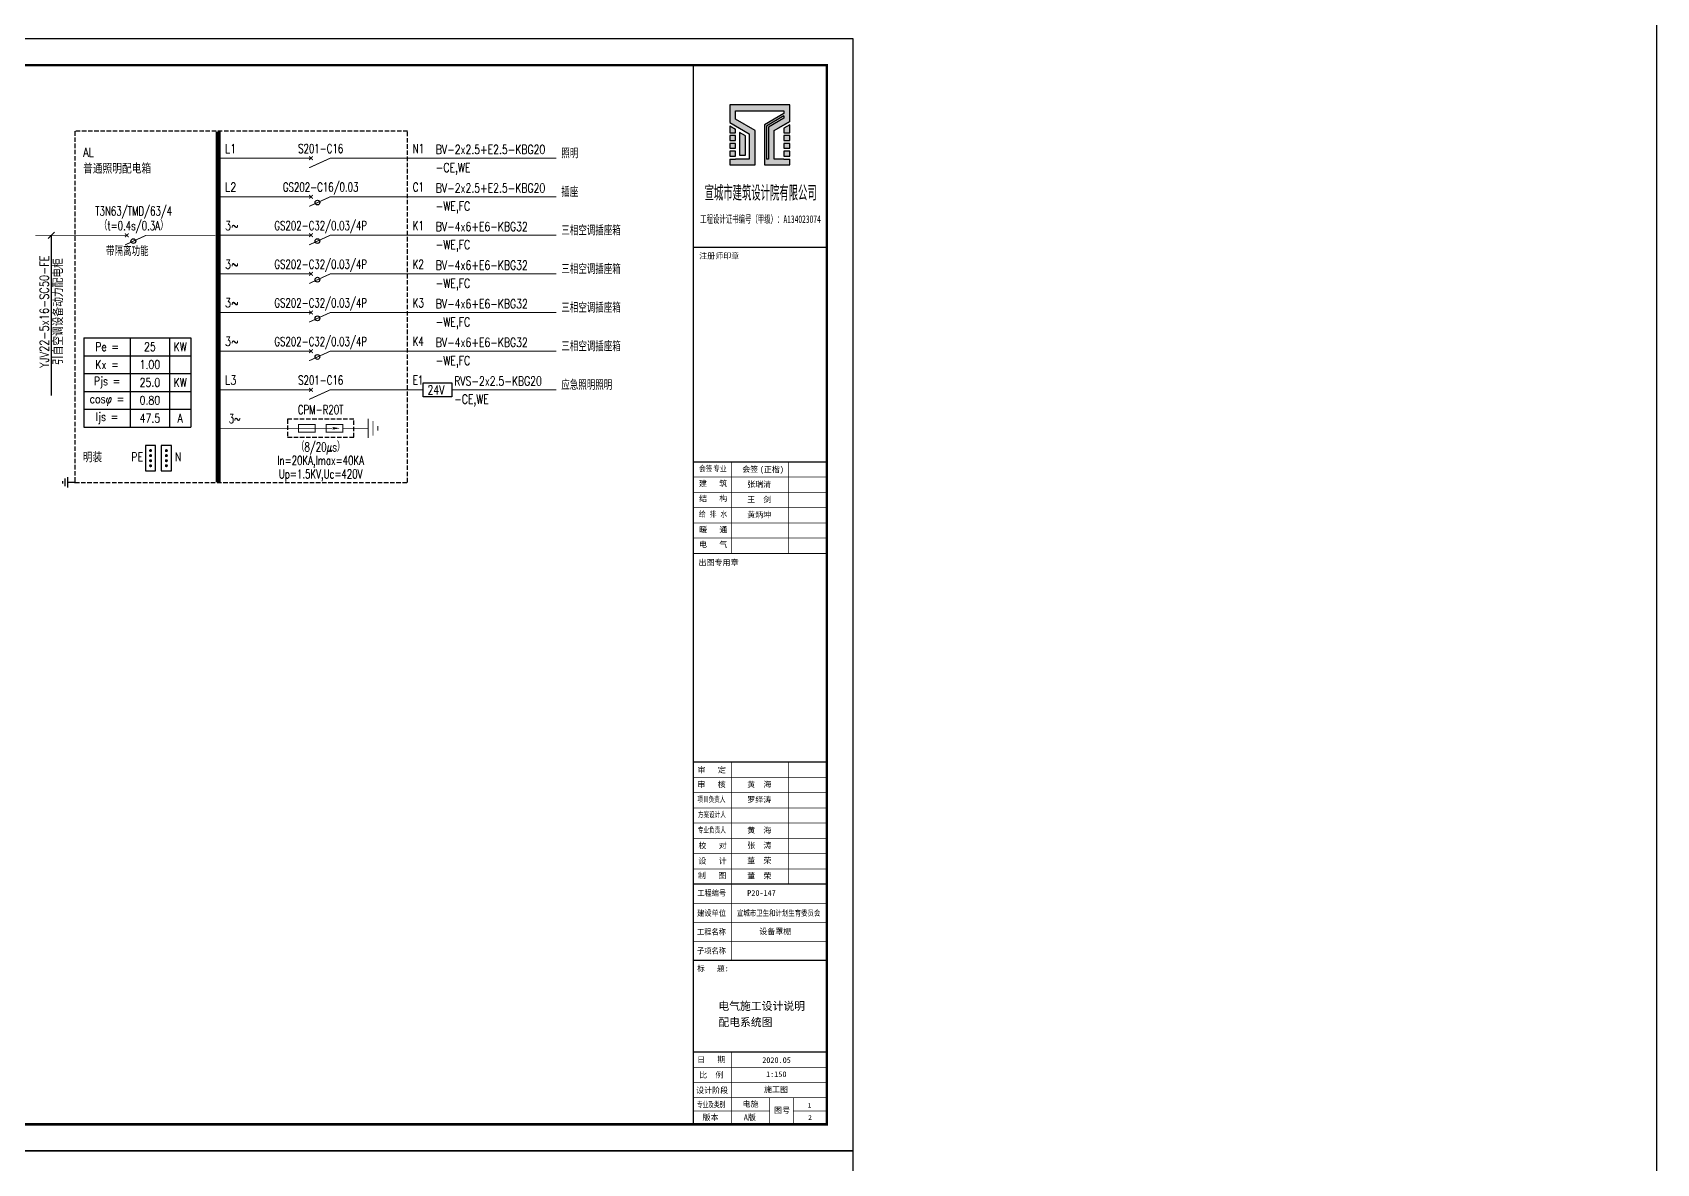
# Model space of a CAD drawing. Extents: x 696723 to 884653, y 341097 to 591307.
# Drawn here: x 792666 to 884653, y 443488 to 507552 of the extents above; entities that cross this region are included whole.
import ezdxf
from ezdxf.enums import TextEntityAlignment as Align

# ---------------------------------------------------------------- set-up
doc = ezdxf.new("R2010")
doc.units = 0
doc.header["$LTSCALE"] = 1000
doc.linetypes.add('DASH', pattern=[0.35, 0.25, -0.1])
doc.layers.get('0').update_dxf_attribs({"linetype": 'CONTINUOUS'})
for name, color, linetype in [('BZ_标准图框', 7, 'CONTINUOUS'), ('DOTLN', 2, 'CONTINUOUS'), ('E-BZ', 4, 'CONTINUOUS'), ('E-PT', 1, 'CONTINUOUS'), ('E-SB', 3, 'CONTINUOUS'), ('EQUIP-普通', 1, 'CONTINUOUS'), ('EQUIP-母线', 6, 'CONTINUOUS'), ('EQUIP-设备', 3, 'CONTINUOUS'), ('PUB_TEXT', 7, 'CONTINUOUS'), ('TK(图框线)', 45, 'CONTINUOUS')]:
    doc.layers.add(name, color=color, linetype=linetype)
doc.styles.add('-宋体', font='', dxfattribs={"width": 0.8})
doc.styles.add('_TEL_DIM', font='SIMPLEX', dxfattribs={"width": 0.8, "height": 3.5, "bigfont": 'HZTXT'})
doc.styles.add('HT', font='simhei.ttf')
doc.styles.get('-宋体').set_extended_font_data('SimSun')

# ---------------------------------------------------------------- blocks, each defined once
blk = doc.blocks.new('*T89')
at = {"layer": 'E-BZ', "color": 0, "linetype": 'ByBlock', "lineweight": -2}
for p, q in [((0, 0), (6064, 0)), ((0, 0), (0, -5053)), ((2627, 0), (2627, -5053)), ((4851, 0), (4851, -5053)), ((6064, 0), (6064, -5053)), ((0, -1011), (6064, -1011)), ((0, -2022), (6064, -2022)), ((0, -3032), (6064, -3032)), ((0, -4042), (6064, -4042)), ((0, -5053), (6064, -5053))]:
    blk.add_line(p, q, dxfattribs=at)
at = {"layer": 'E-BZ', "color": 130, "char_height": 485.1, "attachment_point": 5, "style": '_TEL_DIM'}
for s, insert, width in [('{\\C256;Pe =}', (1314, -505), 2625.47), ('{\\C256;25', (3739, -505), 2221.44), ('{\\C256;Kx =}', (1314, -1516), 2625.47), ('{\\C256;1.00', (3739, -1516), 2221.44), ('{\\C256;Pjs =}', (1314, -2527), 2625.47), ('{\\C5;25.0}', (3739, -2527), 2221.44), ('{\\C256;cos\\Fsimplex,@00hztxt|c161;φ \\Fsimplex,@00hztxt|c134;=}', (1314, -3537), 2625.47), ('{\\C256;Ijs =}', (1314, -4548), 2625.47), ('{\\C5;47.5', (3739, -4548), 2221.44)]:
    blk.add_mtext(s, dxfattribs=dict(at, insert=insert, width=width))
at = {"layer": 'E-BZ', "color": 0, "char_height": 485.1, "attachment_point": 5, "style": '_TEL_DIM'}
for s, insert, width in [('{\\C256;KW}', (5457, -505), 1211.02), ('{\\C256;KW}', (5457, -2527), 1211.02), ('{\\C256;0.80', (3739, -3537), 2221.44), ('{\\C256;A}', (5457, -4548), 1211.02)]:
    blk.add_mtext(s, dxfattribs=dict(at, insert=insert, width=width))
at = {"layer": 'E-BZ', "color": 0, "char_height": 2.47, "width": 1211.02, "attachment_point": 5}
for insert in [(5457, -1516), (5457, -3537)]:
    blk.add_mtext('{\\fￋￎￌ￥|b0|i0|c134;\\C7;', dxfattribs=dict(at, insert=insert))
blk = doc.blocks.new('$element$00000497')
at = {"const_width": 0.0233}
for points in [[(0, 0), (0, -0.25)], [(0, -1), (0, -0.75), (-0.25, -0.2)], [(-0.047, -0.297), (0.047, -0.203)], [(-0.047, -0.203), (0.047, -0.297)]]:
    blk.add_lwpolyline(points, dxfattribs=at)
at = {"flags": 9}
blk.add_attdef('S', (0, 0), '', height=0.00000667, dxfattribs=at)
blk = doc.blocks.new('$element$00000595')
at = {"const_width": 0.0233}
for points in [[(0, 0), (0, -0.25)], [(-0.25, -0.2), (0, -0.75), (0, -1)], [(-0.047, -0.203), (0.047, -0.297)], [(0.047, -0.203), (-0.047, -0.297)]]:
    blk.add_lwpolyline(points, dxfattribs=at)
blk.add_circle((-0.151, -0.417), 0.0615)
at = {"flags": 9}
blk.add_attdef('S', (0, 0), '', height=0.00000667, dxfattribs=at)
blk = doc.blocks.new('$equip$00001310')
for points in [[(0, 0), (0, -0.375)], [(-0.25, -0.375), (0.25, -0.375)], [(-0.188, -0.5), (0.188, -0.5)], [(-0.062, -0.625), (0.062, -0.625)]]:
    blk.add_lwpolyline(points)
blk.add_point((0, 0))
at = {"flags": 9}
blk.add_attdef('A', (0, 0), '', height=0.00002, dxfattribs=at)
blk = doc.blocks.new('JDDZ')
for p, q in [((217233, 275098), (217233, 274098)), ((217633, 275098), (217233, 275098)), ((217633, 274098), (217633, 275098)), ((217859, 275098), (217859, 274098)), ((218259, 275098), (217859, 275098)), ((218259, 274098), (218259, 275098)), ((217233, 274098), (217633, 274098)), ((217859, 274098), (218259, 274098))]:
    blk.add_line(p, q)
at = {"const_width": 60}
for points in [[(217403, 274898, 1), (217463, 274898, 1)], [(217403, 274698, 1), (217463, 274698, 1)], [(218029, 274898, 1), (218089, 274898, 1)], [(218029, 274698, 1), (218089, 274698, 1)], [(217403, 274498, 1), (217463, 274498, 1)], [(217403, 274298, 1), (217463, 274298, 1)], [(218029, 274498, 1), (218089, 274498, 1)], [(218029, 274298, 1), (218089, 274298, 1)]]:
    blk.add_lwpolyline(points, format="xyb", close=True, dxfattribs=at)
at = {"style": '_TEL_DIM', "width": 0.8}
for s, p in [('PE', (216662, 274473)), ('N', (218398, 274473))]:
    blk.add_text(s, height=350, dxfattribs=at).set_placement(p)
blk = doc.blocks.new('$element$00000582')
at = {"const_width": 0.0233}
for points in [[(0, 0), (0, -1)], [(-0.1, -0.283), (0.1, -0.283), (0.1, -0.717), (-0.1, -0.717), (-0.1, -0.283)]]:
    blk.add_lwpolyline(points, dxfattribs=at)
at = {"flags": 9}
blk.add_attdef('S', (0, 0), '', height=0.00000667, dxfattribs=at)
blk = doc.blocks.new('$element$00000532')
at = {"const_width": 0.0233}
for points in [[(0, 0), (0, -0.283)], [(-0.1, -0.283), (0.1, -0.283), (0.1, -0.717), (-0.1, -0.717), (-0.1, -0.283)], [(0, -1), (0, -0.567)]]:
    blk.add_lwpolyline(points, dxfattribs=at)
for points in [[(-0.033, -0.55), (0.033, -0.55), (0, -0.35), (0.033, -0.55)], [(0.033, -0.55), (0, -0.35), (-0.033, -0.55), (0.033, -0.55)], [(0, -0.367), (-0.033, -0.567), (0.033, -0.567), (0, -0.367)]]:
    blk.add_solid(points)
at = {"flags": 9}
blk.add_attdef('S', (0, 0), '', height=0.00000667, dxfattribs=at)
blk = doc.blocks.new('$element$00000638')
at = {"const_width": 0.0233}
for points in [[(0, 0), (0, -0.375)], [(-0.25, -0.375), (0.25, -0.375)], [(-0.188, -0.5), (0.187, -0.5)], [(-0.063, -0.625), (0.062, -0.625)]]:
    blk.add_lwpolyline(points, dxfattribs=at)
at = {"flags": 9}
blk.add_attdef('S', (0, 0), '', height=0.00000667, dxfattribs=at)

msp = doc.modelspace()

# ---------------------------------------------------------------- hatches: boundary and pattern name
h = msp.add_hatch(color=1)
h.paths.add_polyline_path([(835562.8, 503454.9), (832159.5, 503454.9), (832159.5, 502455), (833265.4, 501816.5), (833265.4, 500383.4), (832491.3, 500383.4), (832159.5, 500383.4), (832159.5, 500051.6), (833597.2, 500051.6), (833597.2, 502008.1), (832491.3, 502646.6), (832491.3, 503123.1), (835231, 503123.1), (835231, 502957.3), (834125.1, 502318.8), (834125.1, 500051.6), (835562.8, 500051.6), (835562.8, 500383.4), (835231, 500383.4), (834678.1, 500383.4), (834678.1, 501999.5), (835562.8, 502510.3)])
h.paths.add_polyline_path([(835231, 502701.9), (834346.3, 502191.1), (834346.3, 500383.4), (834235.7, 500383.4), (834235.7, 502254.9), (835231, 502829.6)], flags=16)
h = msp.add_hatch(color=1)
h.paths.add_polyline_path([(835562.8, 502318.8), (835231, 502127.2), (835231, 501876.4), (835562.8, 501876.4)])
h.paths.add_polyline_path([(835231, 501710.5), (835231, 501434), (835562.8, 501434), (835562.8, 501710.5)])
h.paths.add_polyline_path([(835231, 501268.1), (835231, 500991.6), (835562.8, 500991.6), (835562.8, 501268.1)])
h.paths.add_polyline_path([(835562.8, 500549.3), (835562.8, 500825.8), (835231, 500825.8), (835231, 500549.3)])
h.paths.add_polyline_path([(833044.2, 501688.8), (832712.5, 501880.4), (832712.5, 500604.6), (833044.2, 500604.6)])
h.paths.add_polyline_path([(832159.5, 502263.5), (832159.5, 501876.4), (832491.3, 501876.4), (832491.3, 502071.9)])
h.paths.add_polyline_path([(832159.5, 501710.5), (832159.5, 501434), (832491.3, 501434), (832491.3, 501710.5)])
h.paths.add_polyline_path([(832491.3, 500991.6), (832491.3, 501268.1), (832159.5, 501268.1), (832159.5, 500991.6)])
h.paths.add_polyline_path([(832491.3, 500825.8), (832159.5, 500825.8), (832159.5, 500549.3), (832491.3, 500549.3)])

# ---------------------------------------------------------------- linework, layer by layer
for points in [[(834678.1, 500383.4), (834678.1, 501999.5), (835562.8, 502510.3), (835562.8, 503454.9), (832159.5, 503454.9), (832159.5, 502455), (833265.4, 501816.5), (833265.4, 500383.4), (832491.3, 500383.4)], [(832159.5, 500383.4), (832159.5, 500051.6), (833597.2, 500051.6), (833597.2, 502008.1), (832491.3, 502646.6), (832491.3, 503123.1), (835231, 503123.1), (835231, 502957.3), (834125.1, 502318.8), (834125.1, 500051.6), (835562.8, 500051.6), (835562.8, 500383.4)], [(832159.5, 502263.5), (832159.5, 501876.4), (832491.3, 501876.4), (832491.3, 502071.9)], [(832159.5, 502263.5), (832491.3, 502071.9)], [(835231, 502829.6), (834235.7, 502254.9), (834235.7, 500383.4)], [(835231, 502701.9), (834346.3, 502191.1), (834346.3, 500383.4)], [(835562.8, 502510.3), (834947.3, 502154.9)], [(835231, 502829.6), (835231, 502701.9)], [(835231, 502127.2), (835231, 501876.4), (835562.8, 501876.4), (835562.8, 502318.8)], [(835562.8, 502318.8), (835231, 502127.2)], [(832159.5, 500383.4), (832491.3, 500383.4)], [(834346.3, 500383.4), (834235.7, 500383.4)], [(835231, 500383.4), (834678.1, 500383.4)], [(835231, 500383.4), (835562.8, 500383.4)]]:
    msp.add_lwpolyline(points)
for points in [[(832159.5, 501710.5), (832159.5, 501434), (832491.3, 501434), (832491.3, 501710.5)], [(833044.2, 501688.8), (832712.5, 501880.4), (832712.5, 500604.6), (833044.2, 500604.6)], [(835231, 501710.5), (835231, 501434), (835562.8, 501434), (835562.8, 501710.5)], [(832159.5, 501268.1), (832159.5, 500991.6), (832491.3, 500991.6), (832491.3, 501268.1)], [(832159.5, 500825.8), (832159.5, 500549.3), (832491.3, 500549.3), (832491.3, 500825.8)], [(835231, 501268.1), (835231, 500991.6), (835562.8, 500991.6), (835562.8, 501268.1)], [(835231, 500825.8), (835231, 500549.3), (835562.8, 500549.3), (835562.8, 500825.8)]]:
    msp.add_lwpolyline(points, close=True)
at = {"layer": 'BZ_标准图框'}
for points, const_width in [([(830098.8, 445700.8), (830098.8, 505700.8)], 75.6), ([(830098.8, 495374.8), (837658.8, 495374.8)], 75.6), ([(830098.8, 483230.8), (837658.8, 483230.8)], 75.6), ([(832258.8, 483230.8), (832258.8, 478046.8)], 37.8), ([(835498.8, 483230.8), (835498.8, 478046.8)], 37.8), ([(837658.8, 482366.8), (830098.8, 482366.8)], 37.8), ([(837658.8, 481502.8), (830098.8, 481502.8)], 37.8), ([(837658.8, 480638.8), (830098.8, 480638.8)], 37.8), ([(837658.8, 479774.8), (830098.8, 479774.8)], 37.8), ([(837658.8, 478910.8), (830098.8, 478910.8)], 37.8), ([(837658.8, 478046.8), (830098.8, 478046.8)], 54), ([(830098.8, 466226.8), (837658.8, 466226.8)], 75.6), ([(832258.8, 454994.8), (832258.8, 466226.8)], 37.8), ([(835498.8, 459313.9), (835498.8, 466226.8)], 37.8), ([(830098.8, 465362.8), (837658.8, 465362.8)], 37.8), ([(830098.8, 464498.8), (837658.8, 464498.8)], 37.8), ([(830098.8, 463634.8), (837658.8, 463634.8)], 37.8), ([(830098.8, 462770.8), (837658.8, 462770.8)], 37.8), ([(830098.8, 461906.8), (837658.8, 461906.8)], 37.8), ([(830098.8, 461042.8), (837658.8, 461042.8)], 37.8), ([(830098.8, 460178.8), (837658.8, 460178.8)], 37.8), ([(830098.8, 460178.8), (837658.8, 460178.8)], 37.8), ([(830098.8, 459314.8), (837658.8, 459314.8)], 75.6), ([(830098.8, 458234.8), (837658.8, 458234.8)], 37.8), ([(830098.8, 457154.8), (837658.8, 457154.8)], 37.8), ([(830098.8, 456074.8), (837658.8, 456074.8)], 37.8), ([(830098.8, 454994.8), (837658.8, 454994.8)], 75.6), ([(830098.8, 449804.8), (837658.8, 449804.8)], 75.6), ([(832258.8, 447212.8), (832258.8, 449804.8)], 37.8), ([(830098.8, 448940.8), (837658.8, 448940.8)], 37.8), ([(830098.8, 448076.8), (837658.8, 448076.8)], 37.8), ([(830098.8, 447212.8), (837658.8, 447212.8)], 37.8), ([(830098.8, 447212.8), (837658.8, 447212.8)], 37.8), ([(832258.8, 445700.8), (832258.8, 447212.8)], 37.8), ([(834418.8, 445700.8), (834418.8, 447212.8)], 37.8), ([(835768.8, 445700.8), (835768.8, 447212.8)], 37.8), ([(830098.8, 446456.8), (834418.8, 446456.8)], 37.8), ([(835768.8, 446456.8), (837658.8, 446456.8)], 37.8)]:
    msp.add_lwpolyline(points, dxfattribs=dict(at, const_width=const_width))
at = {"layer": 'DOTLN', "linetype": 'DASH'}
msp.add_lwpolyline([(795073, 482071), (813917, 482071), (813917, 501955.6), (795073, 501955.6)], close=True, dxfattribs=at)
at = {"layer": 'E-BZ'}
msp.add_line((793910.5, 496243.9, 82.4), (793550, 495883.4, 82.4), dxfattribs=at)
for points in [[(750058.8, 444200.8), (839158.8, 444200.8), (839158.8, 507200.8), (750058.8, 507200.8)], [(750058.8, 381200.8), (839158.8, 381200.8), (839158.8, 444200.8), (750058.8, 444200.8)]]:
    msp.add_lwpolyline(points, close=True, dxfattribs=at)
at = {"layer": 'E-BZ', "const_width": 150}
msp.add_lwpolyline([(753808.8, 445700.8), (837658.8, 445700.8), (837658.8, 505700.8), (753808.8, 505700.8)], close=True, dxfattribs=at)
at = {"layer": 'E-BZ', "elevation": 82.4}
msp.add_lwpolyline([(793730.2, 496063.6), (793730.2, 486983.6)], dxfattribs=at)
at = {"layer": 'E-PT', "const_width": 50.9, "elevation": 0}
for points in [[(807898.1, 500433), (803189, 500433)], [(822329.5, 500433), (810081.1, 500433)], [(807898.1, 498248.3), (803189, 498248.3)], [(822329.5, 498248.3), (810081.1, 498248.3)], [(807898.1, 496067.1), (803189, 496067.1)], [(822329.5, 496067.1), (810081.1, 496067.1)], [(807898.1, 493878.9), (803189, 493878.9)], [(822329.5, 493878.9), (810081.1, 493878.9)], [(807898.1, 491690.7), (803189, 491690.7)], [(822329.5, 491690.7), (810081.1, 491690.7)], [(807898.1, 489502.5), (803189, 489502.5)], [(822329.5, 489502.5), (810081.1, 489502.5)], [(807898.1, 487314.3), (803189, 487314.3)], [(814787.2, 487314.3), (810081.1, 487314.3)], [(822329.5, 487314.3), (816417.6, 487314.3)], [(807461.5, 485131.4), (803189, 485131.4)]]:
    msp.add_lwpolyline(points, dxfattribs=at)
at = {"layer": 'E-SB'}
msp.add_lwpolyline([(814787.2, 487709.2), (816417.6, 487709.2), (816417.6, 486919.5), (814787.2, 486919.5)], close=True, dxfattribs=at)
at = {"layer": 'E-SB', "color": 3, "linetype": 'DASH'}
msp.add_lwpolyline([(807115.9, 484622), (810863.3, 484622), (810863.3, 485640.7), (807115.9, 485640.7)], close=True, dxfattribs=at)
at = {"layer": 'EQUIP-普通', "const_width": 51}
for points, elevation in [([(792830, 496063.6), (797469.9, 496063.6)], 82.4), ([(799652.9, 496063.6), (803023.2, 496063.6)], 82.4), ([(803189, 496063.6), (805831.6, 496063.6)], 0)]:
    msp.add_lwpolyline(points, dxfattribs=dict(at, elevation=elevation))
at = {"layer": 'EQUIP-母线', "const_width": 291.3, "elevation": 0}
msp.add_lwpolyline([(803189, 501936.4), (803189, 482071)], dxfattribs=at)
at = {"layer": 'PUB_TEXT'}
msp.add_lwpolyline([(696722.8, 591306.6), (884653.3, 591306.6), (884653.3, 341096.6), (696722.8, 341096.6)], close=True, dxfattribs=at)

# ---------------------------------------------------------------- block references
msp.add_blockref('*T89', (795578.2, 490256, -82.4))
at = {"layer": 'E-SB', "yscale": 2182.95, "zscale": 2182.95}
for name, p, xscale, rotation in [('$element$00000497', (807898.1, 500433, 0), 2182.95, 90), ('$element$00000497', (807898.1, 487314.3, 0), 2182.95, 90), ('$element$00000638', (810863.3, 485131.4, 0), 2182.95, 90), ('$element$00000582', (807115.9, 485131.4, 0), 2182.95, 90), ('$element$00000532', (810863.3, 485131.4, 0), -2182.95, 270.0000000010672)]:
    msp.add_blockref(name, p, dxfattribs=dict(at, xscale=xscale, rotation=rotation))
at = {"layer": 'EQUIP-设备'}
for name, p, xscale, yscale, zscale, rotation in [('$element$00000595', (807898.1, 498248.3, 0), 2182.95, 2182.95, 2182.95, 90), ('$element$00000595', (797469.9, 496063.6, 82.4), 2182.95, 2182.95, 2182.95, 90), ('$element$00000595', (807898.1, 496067.1, 0), 2182.95, 2182.95, 2182.95, 90), ('$element$00000595', (807898.1, 493878.9, 0), 2182.95, 2182.95, 2182.95, 90), ('$element$00000595', (807898.1, 491690.7, 0), 2182.95, 2182.95, 2182.95, 90), ('$element$00000595', (807898.1, 489502.5, 0), 2182.95, 2182.95, 2182.95, 90), ('$equip$00001310', (795073, 482071, 56.8), 1142.32826710479, 1142.32826710479, 1142.328267104864, 270)]:
    msp.add_blockref(name, p, dxfattribs=dict(at, xscale=xscale, yscale=yscale, zscale=zscale, rotation=rotation))
at = {"layer": 'EQUIP-设备', "xscale": 1.426567743919632, "yscale": 1.426567744396509, "zscale": 1.426567744324802}
msp.add_blockref('JDDZ', (489172.6, 91707.8, 56.8), dxfattribs=at)

# ---------------------------------------------------------------- texts
at = {"layer": 'BZ_标准图框', "style": 'HT', "width": 0.5}
msp.add_text('宣城市建筑设计院有限公司', height=756, dxfattribs=at).set_placement((833911.4, 498109.2), align=Align.CENTER)
at = {"layer": 'BZ_标准图框', "style": 'HT'}
for s, height, width, p in [('工程设计证书编号（甲级）：A134023074', 432, 0.6, (830483.7, 496762.9)), ('会签', 324, 0.85, (830416.2, 482695.6)), ('专业', 324, 0.85, (831218.4, 482686.3)), ('给 排 水', 324, 0.85, (830411.3, 480113.6)), ('项目负责人', 324, 0.7, (830325, 463959.5)), ('方案设计人', 324, 0.7, (830353.9, 463092.5)), ('专业负责人', 324, 0.7, (830352.5, 462221.5)), ('工程编号', 324, 0.9, (830324.2, 458650.8)), ('建设单位', 324, 0.9, (830316.2, 457512.8)), ('工程名称', 324, 0.9, (830308.8, 456448)), ('子项名称', 324, 0.9, (830308.8, 455377.6)), ('标   题:', 324, 0.95, (830316.8, 454373.2)), ('专业及类别', 324, 0.7, (830307.1, 446670.3))]:
    msp.add_text(s, height=height, dxfattribs=dict(at, width=width)).set_placement(p)
for s, p in [('注册师印章', (830427.7, 494739.2)), ('会签', (832866.4, 482654.1)), ('(正楷)', (833860.9, 482644.1)), ('建   筑', (830416.3, 481844.7)), ('结   构', (830421.3, 480996.7)), ('暖   通', (830431, 479232.5)), ('电   气', (830420.4, 478396)), ('出图专用章', (830391.9, 477364.5)), ('审   定', (830337.9, 465624.2)), ('审   核', (830323.7, 464797.6)), ('校   对', (830387.2, 461332.1)), ('制   图', (830356.5, 459635.6)), ('设   计', (830381.3, 460466.3)), ('日   期', (830312.2, 449217.9)), ('比  例', (830433.3, 448343.2)), ('设计阶段', (830251.4, 447476.3)), ('版本 ', (830620.6, 445942.3)), ('图号', (834668.1, 446343.8))]:
    msp.add_text(s, height=324, dxfattribs=at).set_placement(p)
at = {"layer": 'E-BZ', "style": '_TEL_DIM'}
for s, height, width, p in [('AL ', 509.76, 0.8, (795534.1, 500500.2, 82.4)), ('L1', 509.76, 0.8, (803571.4, 500724.3, 0)), ('N1', 509.36, 0.7, (814208, 500724.1, 0)), ('BV-2x2.5+E2.5-KBG20', 512.794, 0.75, (815512.1, 500670.3, 0)), ('照明', 509.36, 0.7, (822620.6, 500433, 0)), ('普通照明配电箱', 509.76, 0.8, (795534.1, 499566.2, 82.4)), ('-CE,WE', 512.79, 0.75, (815512.1, 499644.3, 0)), ('L2', 509.76, 0.8, (803571.4, 498539.6, 0)), ('C1', 509.36, 0.7, (814208, 498541.1, 0)), ('BV-2x2.5+E2.5-KBG20', 512.794, 0.75, (815512.1, 498485.6, 0)), ('插座', 509.36, 0.7, (822620.6, 498248.3, 0)), ('-WE,FC', 512.79, 0.75, (815512.1, 497459.6, 0)), ('3~', 509.76, 0.8, (803571.4, 496354.9, 0)), ('K1', 509.36, 0.7, (814208, 496359.9, 0)), ('BV-4x6+E6-KBG32', 512.794, 0.75, (815512.1, 496304.4, 0)), ('三相空调插座箱', 509.36, 0.7, (822620.6, 496067.1, 0)), ('-WE,FC', 512.79, 0.75, (815512.1, 495278.4, 0)), ('3~', 509.76, 0.8, (803571.4, 494170.2, 0)), ('K2', 509.36, 0.7, (814208, 494171.7, 0)), ('BV-4x6+E6-KBG32', 512.794, 0.75, (815512.1, 494116.2, 0)), ('三相空调插座箱', 509.36, 0.7, (822620.6, 493878.9, 0)), ('-WE,FC', 512.79, 0.75, (815512.1, 493090.2, 0)), ('3~', 509.76, 0.8, (803571.4, 491985.5, 0)), ('K3', 509.36, 0.7, (814208, 491983.5, 0)), ('BV-4x6+E6-KBG32', 512.794, 0.75, (815512.1, 491928, 0)), ('三相空调插座箱', 509.36, 0.7, (822620.6, 491690.7, 0)), ('-WE,FC', 512.79, 0.75, (815512.1, 490902, 0)), ('3~', 509.76, 0.8, (803571.4, 489800.8, 0)), ('K4', 509.36, 0.7, (814208, 489795.3, 0)), ('BV-4x6+E6-KBG32', 512.794, 0.75, (815512.1, 489739.8, 0)), ('三相空调插座箱', 509.36, 0.7, (822620.6, 489502.5, 0)), ('-WE,FC', 512.79, 0.75, (815512.1, 488713.8, 0)), ('L3', 509.76, 0.8, (803571.4, 487605.6, 0)), ('E1', 509.36, 0.7, (814208, 487605.4, 0)), ('RVS-2x2.5-KBG20', 512.794, 0.75, (816555.9, 487551.6, 0)), ('应急照明照明', 509.36, 0.7, (822620.6, 487314.3, 0)), ('-CE,WE', 512.79, 0.75, (816555.9, 486525.6, 0)), ('3~', 509.36, 0.7, (803780.6, 485422.4, 0))]:
    msp.add_text(s, height=height, dxfattribs=dict(at, width=width)).set_placement(p)
for s, height, width, p in [('S201-C16', 509.36, 0.7, (808989.6, 500724.1, 0)), ('GS202-C16/0.03', 509.355, 0.7, (808989.6, 498539.4, 0)), ('T3N63/TMD/63/4', 509.763, 0.7, (798400.8, 497185.7, 82.4)), ('（t=0.4s/0.3A）', 509.763, 0.7, (798400.8, 496354.7, 82.4)), ('GS202-C32/0.03/4P', 509.355, 0.7, (808989.6, 496358.2, 0)), ('带隔离功能', 509.36, 0.7, (798036.3, 494890.2, 82.4)), ('GS202-C32/0.03/4P', 509.355, 0.7, (808989.6, 494170, 0)), ('GS202-C32/0.03/4P', 509.355, 0.7, (808989.6, 491981.8, 0)), ('GS202-C32/0.03/4P', 509.355, 0.7, (808989.6, 489793.6, 0)), ('S201-C16', 509.36, 0.7, (808989.6, 487605.4, 0)), ('CPM-R20T', 509.36, 0.7, (808989.6, 485931.8, 0)), ('（8/20μs）', 509.36, 0.7, (808989.6, 483821.6, 0)), ('明装', 509.76, 0.8, (796064.8, 483211.8, 56.8)), ('In=20KA,Imax=40KA', 509.355, 0.7, (808989.6, 483057.6, 0)), ('Up=1.5KV,Uc=420V', 509.355, 0.7, (808989.6, 482293.5, 0))]:
    msp.add_text(s, height=height, dxfattribs=dict(at, width=width)).set_placement(p, align=Align.CENTER)
at = {"layer": 'E-BZ', "style": '_TEL_DIM', "width": 0.8}
for s, p in [('YJV22-5x16-SC50-FE', (793333.4, 491737.8, 107.9)), ('引自空调设备动力配电柜', (794086.4, 491737.8, 107.9))]:
    msp.add_text(s, height=509.355, rotation=90, dxfattribs=at).set_placement(p, align=Align.MIDDLE)
at = {"layer": 'E-SB', "style": '_TEL_DIM', "width": 0.75}
msp.add_text('24V', height=512.79, dxfattribs=at).set_placement((815042.6, 487049.2, 0))
at = {"layer": 'TK(图框线)', "style": 'HT'}
for s, height, p in [('张瑞清', 324, (833149.7, 481805.4)), ('王  剑', 324, (833149.7, 480941.4)), ('黄炳坤', 324, (833149.7, 480077.4)), ('黄  海', 324, (833149.7, 464801.4)), ('罗绎涛', 324, (833149.7, 463937.4)), ('黄  海', 324, (833149.7, 462209.4)), ('张  涛', 324, (833149.7, 461345.4)), ('董  荣', 324, (833149.7, 460481.4)), ('董  荣', 324, (833149.7, 459617.4)), ('P20-147', 324, (833149.7, 458649)), ('设备罩棚', 324, (833832.6, 456475)), ('电气施工设计说明', 450, (831514.3, 452184)), ('配电系统图', 450, (831514.3, 451264.9)), ('2020.05', 324, (834000.1, 449182.9)), ('1:150', 324, (834216.9, 448384.3)), ('电施', 324, (832883.4, 446697.6)), ('施工图', 324, (834099.3, 447523.6)), ('A版', 324, (832954.7, 445941.4))]:
    msp.add_text(s, height=height, dxfattribs=at).set_placement(p)
at = {"layer": 'TK(图框线)', "style": 'HT', "width": 0.8}
msp.add_text('宣城市卫生和计划生育委员会', height=324, dxfattribs=at).set_placement((832573.8, 457514.1))
at = {"layer": 'TK(图框线)', "style": '-宋体'}
for s, height, p in [('1', 259.2, (836686.3, 446653.7)), ('2', 270, (836705.5, 445955.9))]:
    msp.add_text(s, height=height, dxfattribs=at).set_placement(p, align=Align.CENTER)

doc.saveas('drawing.dxf')
